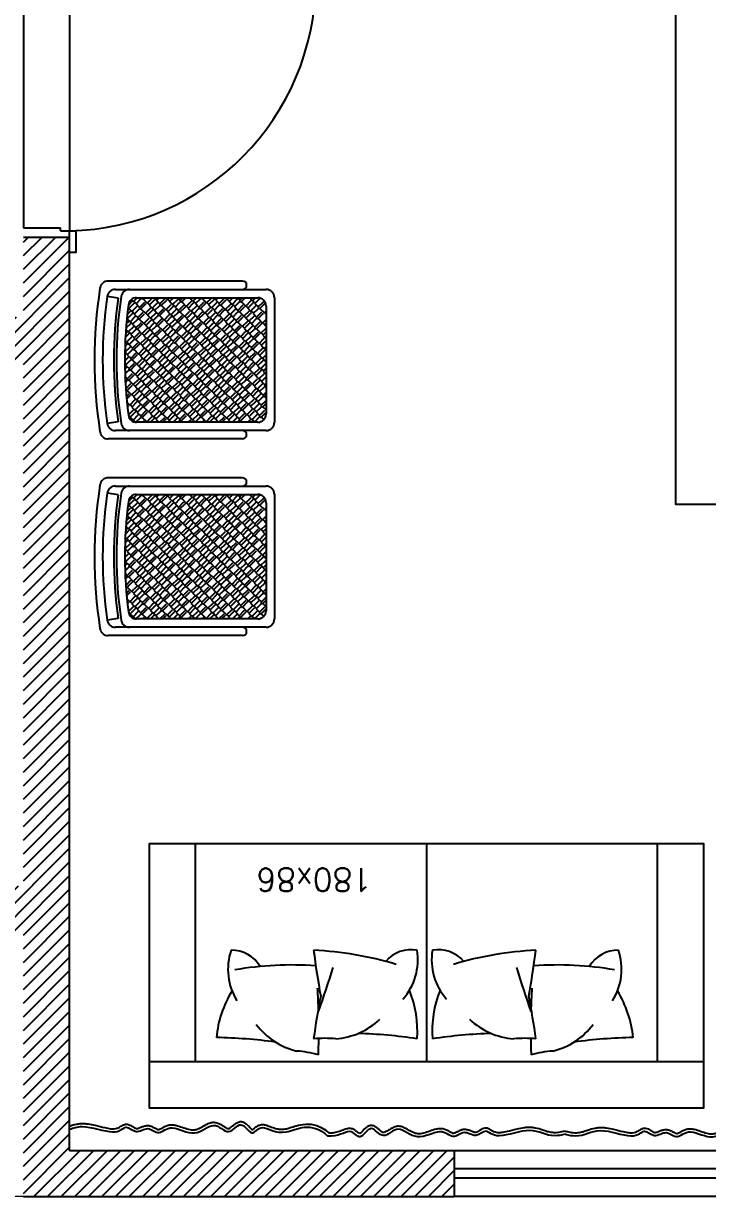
# Model space of a CAD drawing. Extents: x 126968 to 132038, y -1805 to 3860.
# Drawn here: x 127489.4 to 127711.7, y -817.5 to -436 of the extents above; entities that cross this region are included whole.
import ezdxf

# ---------------------------------------------------------------- set-up
doc = ezdxf.new("R2010")
doc.units = 0
doc.header["$MEASUREMENT"] = 0
doc.layers.get('0').update_dxf_attribs({"linetype": 'CONTINUOUS'})
doc.layers.add('COTA', color=8, linetype='CONTINUOUS', lineweight=5)
for name, color, linetype in [('PENA01', 1, 'CONTINUOUS'), ('PENA02', 2, 'CONTINUOUS'), ('PENA03', 3, 'CONTINUOUS'), ('PENA06', 6, 'CONTINUOUS')]:
    doc.layers.add(name, color=color, linetype=linetype)
doc.styles.add('T80_25', font='romans.shx', dxfattribs={"height": 0.05})

msp = doc.modelspace()

# ---------------------------------------------------------------- hatches: boundary and pattern name
h = msp.add_hatch()
h.set_pattern_fill('AR-RSHKE', color=256, scale=0.009, angle=-45)
h.set_pattern_definition([(315, (122283.4576, -12001.2997), (6.0616729, -2.18220224), [1.3716, -1.143, 1.6002, -0.6858, 2.0574, -0.9144]), (315, (122284.5083, -12002.1887), (6.0616729, -2.18220224), [1.143, -4.3434, 0.9144, -1.3716]), (315, (122286.246, -12004.3305), (6.0616729, -2.18220224), [0.6858, -7.0866]), (45, (122283.4576, -12001.2997), (0.56575614, 3.3137145), [2.6289, -8.3439]), (45, (122284.4275, -12002.2695), (0.56575614, 3.3137145), [2.57175, -8.40105]), (45, (122285.2357, -12003.0778), (0.56575614, 3.3137145), [2.4003, -8.5725]), (45, (122286.246, -12004.3305), (0.56575614, 3.3137145), [2.6289, -8.3439]), (45, (122286.7309, -12004.8154), (0.56575614, 3.3137145), [2.6289, -8.3439]), (45, (122288.307, -12006.149), (0.56575614, 3.3137145), [2.5146, -8.4582])])
h.paths.add_polyline_path([(127526.19, -525.196, 0.3771004), (127523.512, -527.55, 0.0642648), (127523.512, -563.341, 0.3771004), (127526.19, -565.696), (127565.562, -565.696, 0.4142136), (127568.262, -562.996), (127568.262, -527.896, 0.4142136), (127565.562, -525.196)])
h = msp.add_hatch()
h.set_pattern_fill('AR-RSHKE', color=256, scale=0.009, angle=-45)
h.set_pattern_definition([(315, (122283.4576, -12065.2632), (6.0616729, -2.18220224), [1.3716, -1.143, 1.6002, -0.6858, 2.0574, -0.9144]), (315, (122284.5083, -12066.1522), (6.0616729, -2.18220224), [1.143, -4.3434, 0.9144, -1.3716]), (315, (122286.246, -12068.294), (6.0616729, -2.18220224), [0.6858, -7.0866]), (45, (122283.4576, -12065.2632), (0.56575614, 3.3137145), [2.6289, -8.3439]), (45, (122284.4275, -12066.233), (0.56575614, 3.3137145), [2.57175, -8.40105]), (45, (122285.2357, -12067.0413), (0.56575614, 3.3137145), [2.4003, -8.5725]), (45, (122286.246, -12068.294), (0.56575614, 3.3137145), [2.6289, -8.3439]), (45, (122286.7309, -12068.779), (0.56575614, 3.3137145), [2.6289, -8.3439]), (45, (122288.307, -12070.1125), (0.56575614, 3.3137145), [2.5146, -8.4582])])
h.paths.add_polyline_path([(127526.19, -589.159, 0.3771004), (127523.512, -591.514, 0.0642648), (127523.512, -627.305, 0.3771004), (127526.19, -629.659), (127565.562, -629.659, 0.4142136), (127568.262, -626.959), (127568.262, -591.859, 0.4142136), (127565.562, -589.159)])
at = {"layer": 'PENA06'}
h = msp.add_hatch(dxfattribs=at)
h.set_pattern_fill('ANSI31', color=256, scale=25)
h.set_pattern_definition([(45, (126424.6877, -1487.8683), (-2.2097087, 2.2097087), [])])
h.paths.add_polyline_path([(127484.429, -82.458), (127414.429, -82.458), (127414.429, -102.458), (127484.429, -102.458)])
h.paths.add_polyline_path([(127504.429, -82.458), (127484.429, -82.458), (127484.429, -132.458), (127504.429, -132.458)])
h.paths.add_polyline_path([(127314.429, -82.458), (127224.429, -82.458), (127224.429, -402.458), (127239.429, -402.458), (127239.429, -102.458), (127314.429, -102.458)])
h.paths.add_polyline_path([(127389.429, -531.458), (127239.429, -531.458), (127239.429, -482.458), (127224.429, -482.458), (127224.429, -802.458), (127099.429, -802.458), (127099.429, -817.458), (127239.429, -817.458), (127239.429, -546.458), (127314.429, -546.458), (127314.429, -731.458), (127489.429, -731.458), (127489.429, -817.458), (127629.429, -817.458), (127629.429, -802.458), (127504.429, -802.458), (127504.429, -505.458), (127489.429, -505.458), (127489.429, -509.458), (127489.429, -531.458), (127459.429, -531.458), (127459.429, -546.458), (127489.429, -546.458), (127489.429, -716.458), (127329.429, -716.458), (127329.429, -546.458), (127389.429, -546.458)])
h.paths.add_polyline_path([(127504.429, -361.458), (127484.429, -361.458), (127484.429, -411.458), (127504.429, -411.458)])
h.paths.add_polyline_path([(127504.429, -132.458), (127489.429, -132.458), (127489.429, -361.458), (127504.429, -361.458)])
h.paths.add_polyline_path([(127621.429, -377.458), (127616.429, -377.458), (127504.429, -377.458), (127504.429, -392.458), (127621.429, -392.458)])
h.paths.add_polyline_path([(128241.429, -382.458), (128236.429, -382.458), (128029.429, -382.458), (128029.429, -335.458), (128019.429, -335.458), (128019.429, -340.458), (128019.429, -382.458), (127779.429, -382.458), (127779.429, -262.458), (127849.429, -262.458), (127849.429, -252.458), (127779.429, -252.458), (127779.429, -244.458), (127769.429, -244.458), (127769.429, -247.458), (127769.429, -297.458), (127769.429, -382.458), (127697.429, -382.458), (127697.429, -392.458), (127701.429, -392.458), (128241.429, -392.458)])
h.paths.add_polyline_path([(127789.429, -82.458), (127769.429, -82.458), (127769.429, -132.458), (127789.429, -132.458)])
h.paths.add_polyline_path([(127769.429, -82.458), (127614.429, -82.458), (127614.429, -102.458), (127769.429, -102.458)])
h.paths.add_polyline_path([(127999.429, -82.458), (127964.429, -82.458), (127964.429, -252.458), (127924.429, -252.458), (127909.429, -252.458), (127909.429, -262.458), (128019.429, -262.458), (128019.429, -269.458), (128029.429, -269.458), (128029.429, -252.458), (127974.429, -252.458), (127974.429, -102.458), (127999.429, -102.458)])
h.paths.add_polyline_path([(128049.429, -82.458), (127999.429, -82.458), (127999.429, -102.458), (128049.429, -102.458)])
h.paths.add_polyline_path([(128339.429, -82.458), (128199.429, -82.458), (128199.429, -102.458), (128324.429, -102.458), (128324.429, -157.458), (128339.429, -157.458)])
h.paths.add_polyline_path([(128361.929, -237.458), (128339.429, -237.458), (128339.429, -227.458), (128324.429, -227.458), (128324.429, -382.458), (128317.429, -382.458), (128317.429, -392.458), (128321.429, -392.458), (128324.429, -392.458), (128324.429, -409.458), (128334.429, -409.458), (128334.429, -404.458), (128334.429, -252.458), (128361.929, -252.458)])
h.paths.add_polyline_path([(128589.429, -237.458), (128421.929, -237.458), (128421.929, -252.458), (128449.429, -252.458), (128449.429, -482.458), (128334.429, -482.458), (128334.429, -475.458), (128324.429, -475.458), (128324.429, -479.458), (128324.429, -482.458), (128317.429, -482.458), (128317.429, -497.458), (128322.429, -497.458), (128466.429, -497.458), (128466.429, -482.458), (128461.429, -482.458), (128459.429, -482.458), (128459.429, -252.458), (128574.429, -252.458), (128574.429, -302.458), (128589.429, -302.458)])
h.paths.add_polyline_path([(128589.429, -332.458), (128574.429, -332.458), (128574.429, -467.458), (128589.429, -467.458)], flags=17)
h.paths.add_polyline_path([(128594.429, -467.458), (128574.429, -467.458), (128574.429, -517.458), (128594.429, -517.458)])
h.paths.add_polyline_path([(128574.429, -482.458), (128532.429, -482.458), (128532.429, -497.458), (128536.429, -497.458), (128574.429, -497.458)], flags=17)
h.paths.add_polyline_path([(128589.429, -667.458), (128574.429, -667.458), (128574.429, -802.458), (128234.429, -802.458), (128234.429, -497.458), (128241.429, -497.458), (128241.429, -482.458), (128237.429, -482.458), (128217.429, -482.458), (128217.429, -497.458), (128222.429, -497.458), (128224.429, -497.458), (128224.429, -802.458), (128171.929, -802.458), (128171.929, -817.458), (128589.429, -817.458)])
h.paths.add_polyline_path([(127964.429, -497.458), (127999.429, -497.458), (127999.429, -482.458), (127954.429, -482.458), (127954.429, -802.458), (127829.429, -802.458), (127829.429, -817.458), (128021.929, -817.458), (128021.929, -802.458), (127964.429, -802.458)])
h.paths.add_polyline_path([(128049.429, -482.458), (127999.429, -482.458), (127999.429, -502.458), (128049.429, -502.458)])
h.paths.add_polyline_path([(128141.429, -482.458), (128137.429, -482.458), (128049.429, -482.458), (128049.429, -497.458), (128141.429, -497.458)])

# ---------------------------------------------------------------- linework, layer by layer
for p, q in [((127560.612, -519.796), (127516.964, -519.796)), ((127519.29, -522.496), (127568.262, -522.496)), ((127520.181, -525.322), (127516.616, -524.817)), ((127526.19, -525.196), (127565.562, -525.196)), ((127570.962, -525.196), (127570.962, -565.696)), ((127568.262, -527.896), (127568.262, -562.996)), ((127520.181, -565.569), (127516.616, -566.075)), ((127565.562, -565.696), (127526.19, -565.696)), ((127560.612, -571.096), (127516.964, -571.096)), ((127568.262, -568.396), (127519.29, -568.396)), ((127560.612, -583.759), (127516.964, -583.759)), ((127519.29, -586.459), (127568.262, -586.459)), ((127520.181, -589.286), (127516.616, -588.78)), ((127526.19, -589.159), (127565.562, -589.159)), ((127570.962, -589.159), (127570.962, -629.659)), ((127568.262, -591.859), (127568.262, -626.959)), ((127520.181, -629.533), (127516.616, -630.038)), ((127568.262, -632.359), (127519.29, -632.359)), ((127565.562, -629.659), (127526.19, -629.659)), ((127560.612, -635.059), (127516.964, -635.059)), ((127545.376, -773.686), (127545.376, -702.686)), ((127620.376, -702.686), (127620.376, -773.686)), ((127695.376, -702.686), (127695.376, -773.686)), ((127710.376, -773.686), (127530.376, -773.686))]:
    msp.add_line(p, q)
msp.add_lwpolyline([(127710.376, -788.686), (127530.376, -788.686), (127530.376, -702.686), (127710.376, -702.686)], close=True)
for points in [[(127710.376, -702.686), (127710.376, -730.535)], [(127710.376, -730.535), (127710.376, -788.686), (127530.376, -788.686)]]:
    msp.add_lwpolyline(points)
for centre, radius, start, end in [((127662.17, -545.446), 149.708, 171.01862, 188.98138), ((127516.964, -522.496), 2.7, 90, 171.01862), ((127519.29, -525.196), 2.7, 90, 171.93338), ((127523.836, -525.196), 2.7, 90, 171.67192), ((127560.612, -521.146), 1.35, 0, 90), ((127560.612, -521.146), 1.35, 270, 0), ((127568.262, -525.196), 2.7, 0, 90), ((127662.17, -545.446), 147.008, 171.93338, 188.06662), ((127662.17, -545.446), 143.408, 171.93338, 188.06662), ((127662.17, -545.446), 142.508, 171.67192, 188.32808), ((127526.19, -527.896), 2.7, 90, 172.64591), ((127565.562, -527.896), 2.7, 0, 90), ((127662.17, -545.446), 139.808, 172.64591, 187.35409), ((127526.19, -562.996), 2.7, 187.35409, 270), ((127565.562, -562.996), 2.7, 270, 0), ((127519.29, -565.696), 2.7, 188.06662, 270), ((127523.836, -565.696), 2.7, 188.32808, 270), ((127568.262, -565.696), 2.7, 270, 0), ((127516.964, -568.396), 2.7, 188.98138, 270), ((127560.612, -569.746), 1.35, 0, 90), ((127560.612, -569.746), 1.35, 270, 0), ((127662.17, -609.409), 149.708, 171.01862, 188.98138), ((127516.964, -586.459), 2.7, 90, 171.01862), ((127519.29, -589.159), 2.7, 90, 171.93338), ((127523.836, -589.159), 2.7, 90, 171.67192), ((127560.612, -585.109), 1.35, 0, 90), ((127560.612, -585.109), 1.35, 270, 0), ((127568.262, -589.159), 2.7, 0, 90), ((127662.17, -609.409), 147.008, 171.93338, 188.06662), ((127662.17, -609.409), 143.408, 171.93338, 188.06662), ((127662.17, -609.409), 142.508, 171.67192, 188.32808), ((127526.19, -591.859), 2.7, 90, 172.64591), ((127565.562, -591.859), 2.7, 0, 90), ((127662.17, -609.409), 139.808, 172.64591, 187.35409), ((127526.19, -626.959), 2.7, 187.35409, 270), ((127565.562, -626.959), 2.7, 270, 0), ((127516.964, -632.359), 2.7, 188.98138, 270), ((127519.29, -629.659), 2.7, 188.06662, 270), ((127523.836, -629.659), 2.7, 188.32808, 270), ((127560.612, -633.709), 1.35, 0, 90), ((127568.262, -629.659), 2.7, 270, 0), ((127560.612, -633.709), 1.35, 270, 0), ((127575.327, -743.544), 19.449, 161.48904, 211.87093), ((127556.997, -748.284), 10.916, 31.00979, 90.59384), ((127578.261, -849.499), 112.263, 73.29046, 87.20911), ((127870.866, -700.92), 289.443, 187.23436, 190.21781), ((127615.448, -748.114), 10.916, 79.86396, 139.44801), ((127598.158, -740.401), 19.449, 318.58687, 8.96876), ((127641.515, -740.401), 19.449, 171.03124, 221.41313), ((127624.225, -748.114), 10.916, 40.55199, 100.13604), ((127661.412, -849.499), 112.263, 92.79089, 106.70954), ((127368.808, -700.92), 289.443, 349.78219, 352.76564), ((127682.676, -748.284), 10.916, 89.40616, 148.99021), ((127664.346, -743.544), 19.449, 328.12907, 18.51096), ((127576.863, -854.43), 112.263, 86.14346, 99.59813), ((127312.937, -659.401), 289.443, 340.23998, 343.22344), ((127926.736, -659.401), 289.443, 196.77656, 199.76002), ((127662.81, -854.43), 112.263, 80.40187, 93.85654), ((127588.257, -769.439), 36.333, 148.74306, 174.20477), ((127337.735, -763.417), 247.679, 1.42525, 3.18423), ((127581.114, -763.794), 36.333, 356.25303, 21.71474), ((127658.56, -763.794), 36.333, 158.28526, 183.74697), ((127901.938, -763.417), 247.679, 176.81577, 178.57475), ((127651.416, -769.439), 36.333, 5.79523, 31.25694), ((127829.168, -799.385), 247.679, 169.03254, 172.29273), ((127410.505, -799.385), 247.679, 7.70727, 10.96746), ((127583.893, -747.24), 23.614, 217.20958, 256.01481), ((127589.098, -742.626), 23.614, 274.44299, 313.24822), ((127650.575, -742.626), 23.614, 226.75178, 265.55701), ((127655.78, -747.24), 23.614, 283.98519, 322.79042), ((127549.673, -923.486), 157.734, 82.10011, 89.11467), ((127587.327, -806.418), 40.41, 84.88889, 95.11111), ((127337.735, -763.417), 247.679, 358.16507, 359.38984), ((127593.627, -922.106), 157.734, 81.34313, 88.35769), ((127646.046, -922.106), 157.734, 91.64231, 98.65687), ((127652.346, -806.418), 40.41, 84.88889, 95.11111), ((127901.938, -763.417), 247.679, 180.61016, 181.83493), ((127690.001, -923.486), 157.734, 90.88533, 97.89989), ((127575.064, -810.443), 40.41, 75.34669, 85.56891), ((127664.609, -810.443), 40.41, 94.43109, 104.65331)]:
    msp.add_arc(centre, radius, start, end)
for points, knots in [([(127504.429, -795.596), (127505.709, -795.163), (127509.551, -793.835), (127519.966, -798.055), (127522.668, -793.497), (127525.878, -797.549), (127529.932, -794.172), (127533.479, -798.055), (127537.026, -793.497), (127545.471, -798.73), (127551.383, -792.146), (127556.281, -798.561), (127560.061, -791.779), (127563.853, -798.886), (127566.342, -793.082), (127573.589, -799.04), (127582.783, -792.644), (127588.372, -797.818)], [19.5003328, 19.5003328, 19.5003328, 19.5003328, 20, 21, 22, 23, 24, 25, 26, 27, 28, 29, 30, 31, 32, 33, 33.9588798, 33.9588798, 33.9588798, 33.9588798]), ([(127504.429, -794.54), (127505.139, -794.302), (127505.891, -794.057), (127507.16, -793.81), (127507.616, -793.747), (127508.465, -793.7), (127508.848, -793.703), (127509.617, -793.747), (127510.007, -793.789), (127511.183, -793.953), (127511.978, -794.117), (127513.827, -794.542), (127514.874, -794.819), (127516.529, -795.2), (127517.18, -795.331), (127517.973, -795.429), (127518.193, -795.447), (127518.588, -795.458), (127518.77, -795.452), (127519.276, -795.407), (127519.563, -795.342), (127520.305, -795.094), (127520.691, -794.857), (127521.271, -794.49), (127521.452, -794.375), (127521.858, -794.156), (127522.086, -794.051), (127522.482, -793.956), (127522.615, -793.936), (127522.882, -793.924), (127523.011, -793.931), (127523.442, -793.99), (127523.708, -794.087), (127524.184, -794.306), (127524.397, -794.431), (127524.797, -794.676), (127524.984, -794.797), (127525.384, -795.041), (127525.591, -795.153), (127525.853, -795.258), (127525.933, -795.283), (127526.077, -795.314), (127526.135, -795.32), (127526.286, -795.317), (127526.376, -795.307), (127526.7, -795.242), (127526.98, -795.147), (127527.607, -794.904), (127527.954, -794.757), (127528.655, -794.525), (127529, -794.432), (127529.534, -794.379), (127529.695, -794.373), (127530.045, -794.39), (127530.226, -794.417), (127530.566, -794.492), (127530.728, -794.541), (127531.32, -794.753), (127531.698, -794.958), (127532.375, -795.319), (127532.675, -795.475), (127533.023, -795.604), (127533.12, -795.63), (127533.255, -795.653), (127533.302, -795.656), (127533.377, -795.654), (127533.405, -795.651), (127533.485, -795.636), (127533.533, -795.623), (127533.74, -795.552), (127533.948, -795.449), (127534.441, -795.174), (127534.727, -795.002), (127535.381, -794.658), (127535.751, -794.486), (127536.589, -794.221), (127537.058, -794.13), (127537.797, -794.12), (127538.036, -794.135), (127538.503, -794.195), (127538.735, -794.238), (127539.65, -794.448), (127540.333, -794.684), (127541.696, -795.152), (127542.375, -795.386), (127543.66, -795.712), (127544.264, -795.801), (127544.98, -795.768), (127545.163, -795.744), (127545.54, -795.666), (127545.73, -795.612), (127546.506, -795.343), (127547.108, -795.02), (127548.188, -794.407), (127548.66, -794.128), (127549.539, -793.699), (127549.937, -793.533), (127550.604, -793.367), (127550.852, -793.327), (127551.307, -793.307), (127551.506, -793.317), (127551.886, -793.368), (127552.07, -793.408), (127552.755, -793.603), (127553.204, -793.83), (127554.026, -794.306), (127554.4, -794.557), (127555.078, -794.987), (127555.383, -795.162), (127555.728, -795.304), (127555.821, -795.332), (127555.95, -795.359), (127555.994, -795.363), (127556.062, -795.363), (127556.09, -795.361), (127556.164, -795.347), (127556.207, -795.335), (127556.388, -795.267), (127556.563, -795.17), (127556.956, -794.887), (127557.173, -794.706), (127557.63, -794.311), (127557.87, -794.098), (127558.392, -793.689), (127558.672, -793.491), (127559.18, -793.253), (127559.37, -793.183), (127559.723, -793.109), (127559.876, -793.092), (127560.197, -793.094), (127560.359, -793.116), (127560.66, -793.188), (127560.8, -793.238), (127561.245, -793.434), (127561.509, -793.616), (127561.993, -794.006), (127562.212, -794.215), (127562.627, -794.632), (127562.821, -794.838), (127563.183, -795.212), (127563.351, -795.379), (127563.633, -795.626), (127563.75, -795.708), (127563.81, -795.74)], [19.5417786, 19.5417786, 19.5417786, 19.5417786, 19.8152774, 19.8152774, 19.9580324, 19.9580324, 20.067214, 20.067214, 20.1763956, 20.1763956, 20.3947587, 20.3947587, 20.6914972, 20.6914972, 20.9102669, 20.9102669, 21.0037219, 21.0037219, 21.0971769, 21.0971769, 21.284087, 21.284087, 21.6360236, 21.6360236, 21.7904744, 21.7904744, 21.9449252, 21.9449252, 22.0138948, 22.0138948, 22.0828644, 22.0828644, 22.2562165, 22.2562165, 22.4295686, 22.4295686, 22.6029206, 22.6029206, 22.8243632, 22.8243632, 22.9368922, 22.9368922, 23.0572453, 23.0572453, 23.1775984, 23.1775984, 23.4338396, 23.4338396, 23.6900808, 23.6900808, 23.9033033, 23.9033033, 23.9906879, 23.9906879, 24.0881136, 24.0881136, 24.1855394, 24.1855394, 24.4643835, 24.4643835, 24.7432277, 24.7432277, 24.8741702, 24.8741702, 24.9669216, 24.9669216, 25.0448196, 25.0448196, 25.1227175, 25.1227175, 25.330982, 25.330982, 25.5392466, 25.5392466, 25.7475111, 25.7475111, 25.9557756, 25.9557756, 26.0492195, 26.0492195, 26.1426633, 26.1426633, 26.4185161, 26.4185161, 26.6943689, 26.6943689, 26.9702217, 26.9702217, 27.0713889, 27.0713889, 27.1725562, 27.1725562, 27.4775891, 27.4775891, 27.7093541, 27.7093541, 27.8890205, 27.8890205, 27.9884387, 27.9884387, 28.0652872, 28.0652872, 28.1421357, 28.1421357, 28.3640842, 28.3640842, 28.5860326, 28.5860326, 28.8079811, 28.8079811, 28.9088213, 28.9088213, 28.9828601, 28.9828601, 29.0512987, 29.0512987, 29.1197372, 29.1197372, 29.2980283, 29.2980283, 29.4763193, 29.4763193, 29.6546103, 29.6546103, 29.8329014, 29.8329014, 29.9260605, 29.9260605, 29.9903087, 29.9903087, 30.0565324, 30.0565324, 30.1227561, 30.1227561, 30.2813396, 30.2813396, 30.439923, 30.439923, 30.5985064, 30.5985064, 30.7561131, 30.7561131, 30.9077706, 30.9077706, 30.9077706, 30.9077706]), ([(127563.81, -795.74), (127563.859, -795.717), (127563.954, -795.659), (127564.194, -795.477), (127564.338, -795.355), (127564.668, -795.08), (127564.854, -794.927), (127565.312, -794.6), (127565.596, -794.426), (127566.26, -794.155), (127566.643, -794.062), (127567.209, -794.054), (127567.363, -794.064), (127567.66, -794.1), (127567.804, -794.127), (127568.231, -794.225), (127568.507, -794.313), (127569.318, -794.595), (127569.857, -794.817), (127571.002, -795.211), (127571.604, -795.385), (127572.657, -795.546), (127573.083, -795.578), (127573.844, -795.558), (127574.167, -795.528), (127574.746, -795.431), (127574.998, -795.375), (127575.537, -795.235), (127575.82, -795.153), (127576.709, -794.881), (127577.352, -794.67), (127578.991, -794.206), (127580.031, -793.97), (127582.283, -793.847), (127583.496, -793.966), (127586.011, -794.827), (127587.307, -795.565), (127588.679, -796.75), (127588.734, -796.798), (127588.789, -796.847)], [31.1949923, 31.1949923, 31.1949923, 31.1949923, 31.3431727, 31.3431727, 31.491353, 31.491353, 31.6395334, 31.6395334, 31.8115776, 31.8115776, 31.9836219, 31.9836219, 32.0468354, 32.0468354, 32.110049, 32.110049, 32.2364761, 32.2364761, 32.4791965, 32.4791965, 32.721917, 32.721917, 32.8768553, 32.8768553, 32.9845198, 32.9845198, 33.0620597, 33.0620597, 33.1395996, 33.1395996, 33.2946795, 33.2946795, 33.5083761, 33.5083761, 33.7220728, 33.7220728, 33.9357694, 33.9357694, 33.9447628, 33.9447628, 33.9447628, 33.9447628]), ([(127665.477, -797.208), (127664.286, -797.488), (127659.737, -798.329), (127655.031, -794.279), (127642.532, -799.343), (127639.829, -794.785), (127636.62, -798.836), (127632.566, -795.46), (127629.019, -799.343), (127625.472, -794.785), (127617.027, -800.018), (127611.115, -793.434), (127606.217, -799.849), (127602.437, -793.067), (127598.645, -800.174), (127596.212, -794.5), (127591.583, -798.136), (127588.372, -797.818)], [18.6780891, 18.6780891, 18.6780891, 18.6780891, 19, 20, 21, 22, 23, 24, 25, 26, 27, 28, 29, 30, 31, 32, 32.9327864, 32.9327864, 32.9327864, 32.9327864]), ([(127598.688, -797.027), (127598.639, -797.005), (127598.544, -796.947), (127598.304, -796.765), (127598.16, -796.643), (127597.83, -796.368), (127597.644, -796.215), (127597.186, -795.888), (127596.902, -795.713), (127596.238, -795.443), (127595.855, -795.35), (127595.289, -795.342), (127595.135, -795.351), (127594.838, -795.388), (127594.694, -795.415), (127594.267, -795.513), (127593.991, -795.601), (127593.18, -795.883), (127592.641, -796.104), (127591.496, -796.499), (127590.894, -796.673), (127589.841, -796.834), (127589.415, -796.866), (127588.907, -796.853), (127588.849, -796.85), (127588.789, -796.847)], [31.1949923, 31.1949923, 31.1949923, 31.1949923, 31.3431727, 31.3431727, 31.491353, 31.491353, 31.6395334, 31.6395334, 31.8115776, 31.8115776, 31.9836219, 31.9836219, 32.0468354, 32.0468354, 32.110049, 32.110049, 32.2364761, 32.2364761, 32.4791965, 32.4791965, 32.721917, 32.721917, 32.8768553, 32.8768553, 32.8969686, 32.8969686, 32.8969686, 32.8969686]), ([(127665.477, -796.18), (127665.208, -796.245), (127664.945, -796.306), (127664.101, -796.489), (127663.547, -796.589), (127662.717, -796.686), (127662.415, -796.708), (127661.848, -796.716), (127661.574, -796.702), (127660.773, -796.621), (127660.262, -796.511), (127659.233, -796.224), (127658.715, -796.046), (127657.433, -795.614), (127656.647, -795.353), (127655.338, -795.097), (127654.882, -795.035), (127654.033, -794.988), (127653.65, -794.991), (127652.88, -795.035), (127652.491, -795.077), (127651.315, -795.241), (127650.52, -795.405), (127648.671, -795.83), (127647.624, -796.106), (127645.969, -796.488), (127645.318, -796.619), (127644.525, -796.717), (127644.305, -796.735), (127643.91, -796.746), (127643.728, -796.74), (127643.221, -796.695), (127642.935, -796.63), (127642.193, -796.382), (127641.807, -796.145), (127641.227, -795.778), (127641.046, -795.663), (127640.64, -795.444), (127640.412, -795.339), (127640.016, -795.244), (127639.883, -795.224), (127639.616, -795.212), (127639.487, -795.219), (127639.056, -795.278), (127638.79, -795.375), (127638.314, -795.594), (127638.101, -795.719), (127637.701, -795.964), (127637.514, -796.085), (127637.114, -796.329), (127636.907, -796.441), (127636.645, -796.546), (127636.565, -796.571), (127636.421, -796.602), (127636.363, -796.608), (127636.212, -796.605), (127636.122, -796.595), (127635.798, -796.53), (127635.518, -796.435), (127634.891, -796.192), (127634.544, -796.045), (127633.843, -795.813), (127633.498, -795.72), (127632.964, -795.667), (127632.803, -795.661), (127632.453, -795.678), (127632.272, -795.705), (127631.932, -795.78), (127631.77, -795.829), (127631.178, -796.041), (127630.8, -796.245), (127630.123, -796.607), (127629.823, -796.763), (127629.475, -796.891), (127629.378, -796.918), (127629.243, -796.94), (127629.196, -796.944), (127629.121, -796.942), (127629.093, -796.939), (127629.013, -796.924), (127628.965, -796.911), (127628.758, -796.839), (127628.55, -796.737), (127628.057, -796.461), (127627.771, -796.29), (127627.117, -795.946), (127626.747, -795.774), (127625.909, -795.509), (127625.44, -795.418), (127624.701, -795.408), (127624.462, -795.423), (127623.995, -795.483), (127623.763, -795.526), (127622.847, -795.736), (127622.164, -795.972), (127620.802, -796.44), (127620.123, -796.674), (127618.838, -796.999), (127618.234, -797.089), (127617.518, -797.056), (127617.335, -797.032), (127616.958, -796.954), (127616.768, -796.9), (127615.992, -796.631), (127615.39, -796.308), (127614.31, -795.695), (127613.837, -795.416), (127612.959, -794.987), (127612.561, -794.821), (127611.894, -794.655), (127611.646, -794.615), (127611.191, -794.595), (127610.992, -794.605), (127610.612, -794.656), (127610.428, -794.696), (127609.743, -794.891), (127609.294, -795.118), (127608.472, -795.593), (127608.098, -795.845), (127607.42, -796.275), (127607.115, -796.45), (127606.769, -796.592), (127606.677, -796.62), (127606.548, -796.647), (127606.504, -796.651), (127606.436, -796.651), (127606.408, -796.649), (127606.334, -796.635), (127606.291, -796.623), (127606.11, -796.555), (127605.935, -796.457), (127605.542, -796.175), (127605.325, -795.994), (127604.868, -795.599), (127604.627, -795.386), (127604.106, -794.977), (127603.826, -794.778), (127603.318, -794.54), (127603.128, -794.471), (127602.775, -794.397), (127602.622, -794.38), (127602.301, -794.382), (127602.138, -794.404), (127601.838, -794.476), (127601.698, -794.525), (127601.253, -794.722), (127600.989, -794.904), (127600.505, -795.294), (127600.285, -795.503), (127599.871, -795.919), (127599.677, -796.126), (127599.315, -796.5), (127599.147, -796.667), (127598.865, -796.914), (127598.748, -796.996), (127598.688, -797.027)], [18.657086, 18.657086, 18.657086, 18.657086, 18.7305994, 18.7305994, 18.899038, 18.899038, 19.0039197, 19.0039197, 19.1088015, 19.1088015, 19.3185651, 19.3185651, 19.5283286, 19.5283286, 19.8152774, 19.8152774, 19.9580324, 19.9580324, 20.067214, 20.067214, 20.1763956, 20.1763956, 20.3947587, 20.3947587, 20.6914972, 20.6914972, 20.9102669, 20.9102669, 21.0037219, 21.0037219, 21.0971769, 21.0971769, 21.284087, 21.284087, 21.6360236, 21.6360236, 21.7904744, 21.7904744, 21.9449252, 21.9449252, 22.0138948, 22.0138948, 22.0828644, 22.0828644, 22.2562165, 22.2562165, 22.4295686, 22.4295686, 22.6029206, 22.6029206, 22.8243632, 22.8243632, 22.9368922, 22.9368922, 23.0572453, 23.0572453, 23.1775984, 23.1775984, 23.4338396, 23.4338396, 23.6900808, 23.6900808, 23.9033033, 23.9033033, 23.9906879, 23.9906879, 24.0881136, 24.0881136, 24.1855394, 24.1855394, 24.4643835, 24.4643835, 24.7432277, 24.7432277, 24.8741702, 24.8741702, 24.9669216, 24.9669216, 25.0448196, 25.0448196, 25.1227175, 25.1227175, 25.330982, 25.330982, 25.5392466, 25.5392466, 25.7475111, 25.7475111, 25.9557756, 25.9557756, 26.0492195, 26.0492195, 26.1426633, 26.1426633, 26.4185161, 26.4185161, 26.6943689, 26.6943689, 26.9702217, 26.9702217, 27.0713889, 27.0713889, 27.1725562, 27.1725562, 27.4775891, 27.4775891, 27.7093541, 27.7093541, 27.8890205, 27.8890205, 27.9884387, 27.9884387, 28.0652872, 28.0652872, 28.1421357, 28.1421357, 28.3640842, 28.3640842, 28.5860326, 28.5860326, 28.8079811, 28.8079811, 28.9088213, 28.9088213, 28.9828601, 28.9828601, 29.0512987, 29.0512987, 29.1197372, 29.1197372, 29.2980283, 29.2980283, 29.4763193, 29.4763193, 29.6546103, 29.6546103, 29.8329014, 29.8329014, 29.9260605, 29.9260605, 29.9903087, 29.9903087, 30.0565324, 30.0565324, 30.1227561, 30.1227561, 30.2813396, 30.2813396, 30.439923, 30.439923, 30.5985064, 30.5985064, 30.7561131, 30.7561131, 30.9077706, 30.9077706, 30.9077706, 30.9077706]), ([(127665.477, -797.208), (127666.668, -797.488), (127671.217, -798.329), (127675.923, -794.279), (127688.422, -799.343), (127691.125, -794.785), (127694.334, -798.836), (127698.388, -795.46), (127701.935, -799.343), (127705.482, -794.785), (127713.927, -800.018), (127719.839, -793.434), (127724.737, -799.849), (127728.517, -793.067), (127732.31, -800.174), (127734.798, -794.37), (127742.146, -800.411), (127751.627, -793.659), (127757.553, -799.819)], [18.6780891, 18.6780891, 18.6780891, 18.6780891, 19, 20, 21, 22, 23, 24, 25, 26, 27, 28, 29, 30, 31, 32, 33, 34, 34, 34, 34]), ([(127665.477, -796.18), (127665.746, -796.245), (127666.009, -796.306), (127666.853, -796.489), (127667.407, -796.589), (127668.237, -796.686), (127668.539, -796.708), (127669.106, -796.716), (127669.38, -796.702), (127670.181, -796.621), (127670.692, -796.511), (127671.722, -796.224), (127672.239, -796.046), (127673.521, -795.614), (127674.307, -795.353), (127675.616, -795.097), (127676.072, -795.035), (127676.921, -794.988), (127677.304, -794.991), (127678.074, -795.035), (127678.463, -795.077), (127679.639, -795.241), (127680.434, -795.405), (127682.284, -795.83), (127683.33, -796.106), (127684.985, -796.488), (127685.636, -796.619), (127686.43, -796.717), (127686.649, -796.735), (127687.044, -796.746), (127687.226, -796.74), (127687.733, -796.695), (127688.019, -796.63), (127688.762, -796.382), (127689.147, -796.145), (127689.728, -795.778), (127689.908, -795.663), (127690.314, -795.444), (127690.542, -795.339), (127690.938, -795.244), (127691.072, -795.224), (127691.338, -795.212), (127691.467, -795.219), (127691.898, -795.278), (127692.164, -795.375), (127692.64, -795.594), (127692.853, -795.719), (127693.253, -795.964), (127693.44, -796.085), (127693.84, -796.329), (127694.047, -796.441), (127694.309, -796.546), (127694.389, -796.571), (127694.533, -796.602), (127694.591, -796.608), (127694.743, -796.605), (127694.833, -796.595), (127695.157, -796.53), (127695.436, -796.435), (127696.063, -796.192), (127696.41, -796.045), (127697.111, -795.813), (127697.456, -795.72), (127697.99, -795.667), (127698.151, -795.661), (127698.501, -795.678), (127698.682, -795.705), (127699.022, -795.78), (127699.184, -795.829), (127699.776, -796.041), (127700.154, -796.245), (127700.831, -796.607), (127701.131, -796.763), (127701.479, -796.891), (127701.576, -796.918), (127701.711, -796.94), (127701.758, -796.944), (127701.833, -796.942), (127701.861, -796.939), (127701.941, -796.924), (127701.989, -796.911), (127702.196, -796.839), (127702.404, -796.737), (127702.897, -796.461), (127703.183, -796.29), (127703.837, -795.946), (127704.207, -795.774), (127705.045, -795.509), (127705.514, -795.418), (127706.253, -795.408), (127706.492, -795.423), (127706.959, -795.483), (127707.191, -795.526), (127708.107, -795.736), (127708.79, -795.972), (127710.153, -796.44), (127710.831, -796.674), (127712.116, -796.999), (127712.72, -797.089), (127713.436, -797.056), (127713.619, -797.032), (127713.996, -796.954), (127714.187, -796.9), (127714.962, -796.631), (127715.564, -796.308), (127716.644, -795.695), (127717.117, -795.416), (127717.995, -794.987), (127718.393, -794.821), (127719.06, -794.655), (127719.308, -794.615), (127719.763, -794.595), (127719.962, -794.605), (127720.342, -794.656), (127720.526, -794.696), (127721.211, -794.891), (127721.66, -795.118), (127722.482, -795.593), (127722.856, -795.845), (127723.534, -796.275), (127723.839, -796.45), (127724.185, -796.592), (127724.278, -796.62), (127724.406, -796.647), (127724.45, -796.651), (127724.518, -796.651), (127724.546, -796.649), (127724.62, -796.635), (127724.663, -796.623), (127724.844, -796.555), (127725.019, -796.457), (127725.412, -796.175), (127725.629, -795.994), (127726.086, -795.599), (127726.327, -795.386), (127726.848, -794.977), (127727.128, -794.778), (127727.636, -794.54), (127727.826, -794.471), (127728.179, -794.397), (127728.332, -794.38), (127728.653, -794.382), (127728.816, -794.404), (127729.116, -794.476), (127729.256, -794.525), (127729.701, -794.722), (127729.965, -794.904), (127730.449, -795.294), (127730.669, -795.503), (127731.083, -795.919), (127731.278, -796.126), (127731.639, -796.5), (127731.807, -796.667), (127732.089, -796.914), (127732.207, -796.996), (127732.266, -797.027)], [18.657086, 18.657086, 18.657086, 18.657086, 18.7305994, 18.7305994, 18.899038, 18.899038, 19.0039197, 19.0039197, 19.1088015, 19.1088015, 19.3185651, 19.3185651, 19.5283286, 19.5283286, 19.8152774, 19.8152774, 19.9580324, 19.9580324, 20.067214, 20.067214, 20.1763956, 20.1763956, 20.3947587, 20.3947587, 20.6914972, 20.6914972, 20.9102669, 20.9102669, 21.0037219, 21.0037219, 21.0971769, 21.0971769, 21.284087, 21.284087, 21.6360236, 21.6360236, 21.7904744, 21.7904744, 21.9449252, 21.9449252, 22.0138948, 22.0138948, 22.0828644, 22.0828644, 22.2562165, 22.2562165, 22.4295686, 22.4295686, 22.6029206, 22.6029206, 22.8243632, 22.8243632, 22.9368922, 22.9368922, 23.0572453, 23.0572453, 23.1775984, 23.1775984, 23.4338396, 23.4338396, 23.6900808, 23.6900808, 23.9033033, 23.9033033, 23.9906879, 23.9906879, 24.0881136, 24.0881136, 24.1855394, 24.1855394, 24.4643835, 24.4643835, 24.7432277, 24.7432277, 24.8741702, 24.8741702, 24.9669216, 24.9669216, 25.0448196, 25.0448196, 25.1227175, 25.1227175, 25.330982, 25.330982, 25.5392466, 25.5392466, 25.7475111, 25.7475111, 25.9557756, 25.9557756, 26.0492195, 26.0492195, 26.1426633, 26.1426633, 26.4185161, 26.4185161, 26.6943689, 26.6943689, 26.9702217, 26.9702217, 27.0713889, 27.0713889, 27.1725562, 27.1725562, 27.4775891, 27.4775891, 27.7093541, 27.7093541, 27.8890205, 27.8890205, 27.9884387, 27.9884387, 28.0652872, 28.0652872, 28.1421357, 28.1421357, 28.3640842, 28.3640842, 28.5860326, 28.5860326, 28.8079811, 28.8079811, 28.9088213, 28.9088213, 28.9828601, 28.9828601, 29.0512987, 29.0512987, 29.1197372, 29.1197372, 29.2980283, 29.2980283, 29.4763193, 29.4763193, 29.6546103, 29.6546103, 29.8329014, 29.8329014, 29.9260605, 29.9260605, 29.9903087, 29.9903087, 30.0565324, 30.0565324, 30.1227561, 30.1227561, 30.2813396, 30.2813396, 30.439923, 30.439923, 30.5985064, 30.5985064, 30.7561131, 30.7561131, 30.9077706, 30.9077706, 30.9077706, 30.9077706])]:
    msp.add_open_spline(points, degree=3, knots=knots)
at = {"layer": 'COTA'}
msp.add_lwpolyline([(128589.429, -817.458), (127484.429, -817.458), (127484.429, -82.458), (128589.429, -82.458)], close=True, dxfattribs=at)
at = {"layer": 'PENA01'}
for p, q in [((127489.429, -422.458), (127489.429, -502.458)), ((127504.429, -421.458), (127504.429, -503.458))]:
    msp.add_line(p, q, dxfattribs=at)
msp.add_arc((127502.696, -421.74), 81.736, 271.21496, 359.49678, dxfattribs=at)
at = {"layer": 'PENA02', "linetype": 'Continuous'}
for p, q in [((127629.429, -802.458), (127829.429, -802.458)), ((127829.429, -817.458), (127629.429, -817.458))]:
    msp.add_line(p, q, dxfattribs=at)
at = {"layer": 'PENA02'}
msp.add_lwpolyline([(127796.429, -592.458), (127701.429, -592.458), (127701.429, -392.458), (127796.429, -392.458)], close=True, dxfattribs=at)
at = {"layer": 'PENA03'}
for p, q in [((127489.429, -502.458), (127501.429, -502.458)), ((127501.429, -503.458), (127501.429, -502.458)), ((127501.429, -503.458), (127504.429, -503.458)), ((127504.429, -505.458), (127504.429, -503.458))]:
    msp.add_line(p, q, dxfattribs=at)
at = {"layer": 'PENA03', "linetype": 'Continuous'}
for p, q in [((127829.429, -808.458), (127629.429, -808.458)), ((127829.429, -811.458), (127629.429, -811.458))]:
    msp.add_line(p, q, dxfattribs=at)
at = {"layer": 'PENA03'}
msp.add_lwpolyline([(127504.429, -503.458), (127506.429, -503.458), (127506.429, -510.458), (127504.429, -510.458)], close=True, dxfattribs=at)
at = {"layer": 'PENA06'}
for p, q in [((127489.429, -505.458), (127504.429, -505.458)), ((127504.429, -802.458), (127504.429, -505.458)), ((127504.429, -802.458), (127629.429, -802.458)), ((127489.429, -817.458), (127629.429, -817.458))]:
    msp.add_line(p, q, dxfattribs=at)
at = {"layer": 'PENA06', "linetype": 'Continuous'}
msp.add_line((127629.429, -802.458), (127629.429, -817.458), dxfattribs=at)

# ---------------------------------------------------------------- texts
at = {"style": 'T80_25'}
msp.add_text('180x86', height=7.5, rotation=180, dxfattribs=at).set_placement((127602.729, -710.713))

doc.saveas('drawing.dxf')
